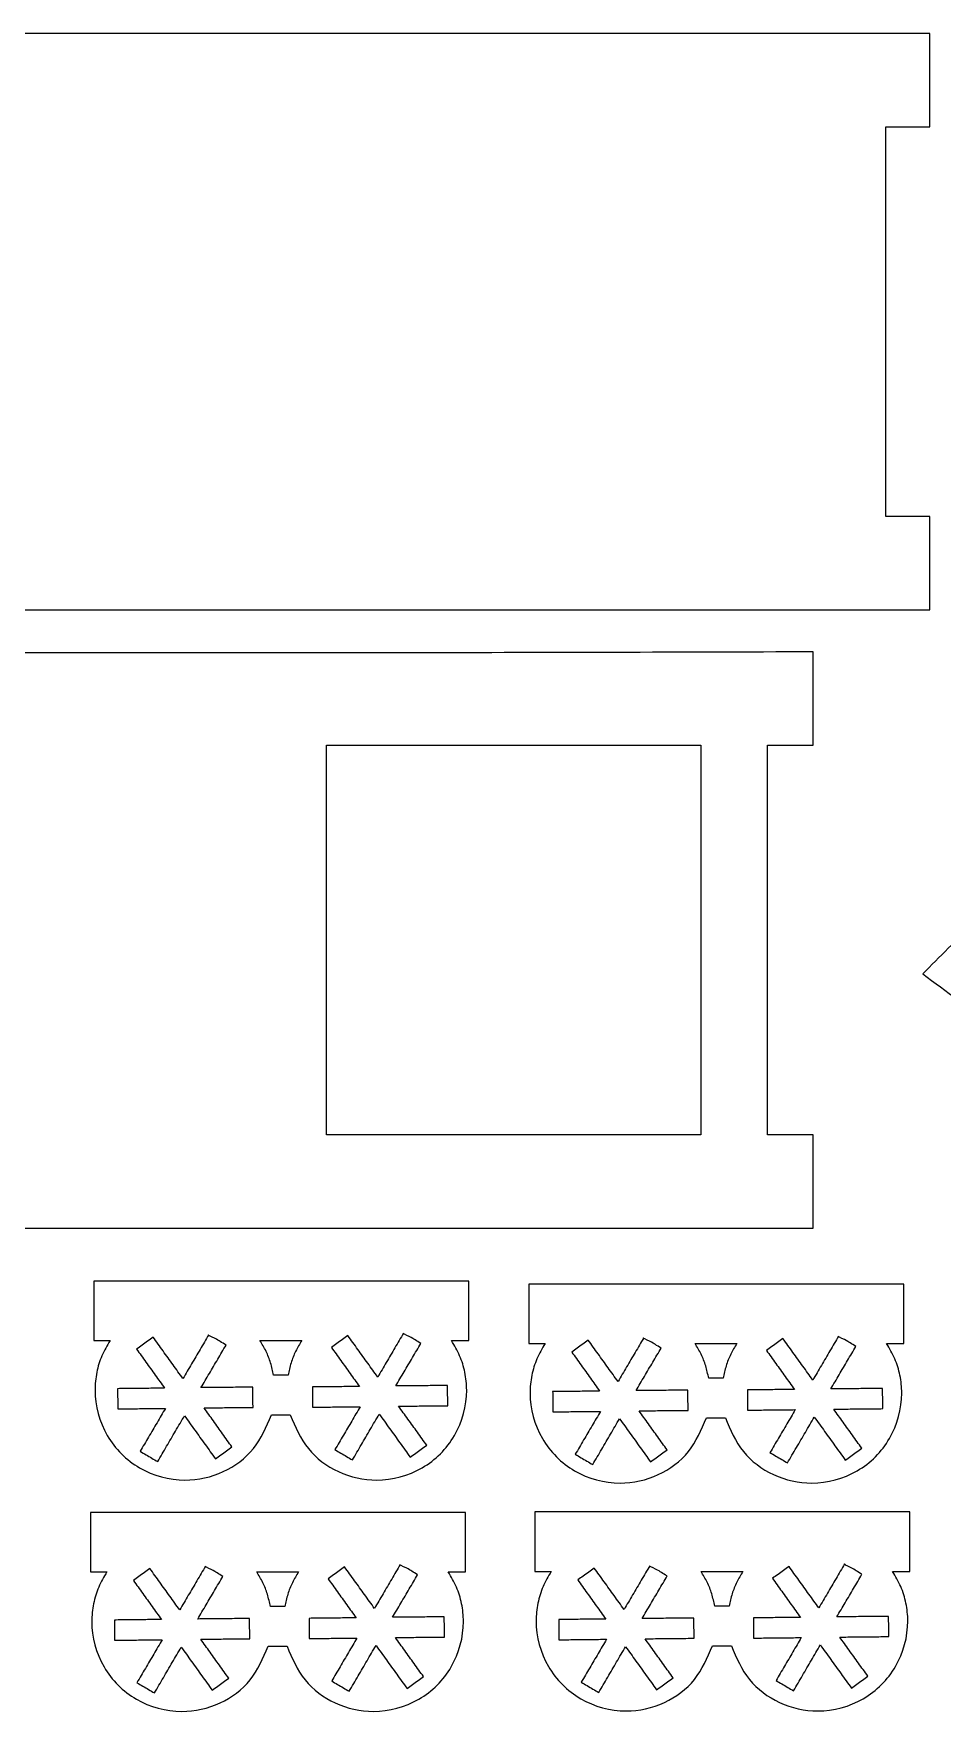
# Model space of a CAD drawing. Extents: x 10 to 438, y -2 to 248.
# Drawn here: x 144.6 to 279.5, y -0.8 to 248.3 of the extents above; entities that cross this region are included whole.
import ezdxf

# ---------------------------------------------------------------- set-up
doc = ezdxf.new("R2010")
doc.units = 0
doc.layers.add('Layer_1', color=7, linetype='CONTINUOUS')

msp = doc.modelspace()

# ---------------------------------------------------------------- linework, layer by layer
at = {"layer": 'Layer_1', "color": 7}
for p, q in [((188.078942, 142.629184), (188.078942, 142.629184)), ((153.563686, 63.07392), (153.563686, 63.07392)), ((218.120462, 62.633632), (218.120462, 62.633632)), ((170.613678, 55.09416), (170.613678, 55.09416)), ((199.513678, 55.34416), (199.513678, 55.34416)), ((264.070454, 54.903872), (264.070454, 54.903872)), ((178.213686, 54.22392), (178.213686, 54.22392)), ((235.170454, 54.653872), (235.170454, 54.653872)), ((242.770462, 53.783632), (242.770462, 53.783632)), ((153.083534, 28.728752), (153.083534, 28.728752)), ((219.01639, 28.797024), (219.01639, 28.797024)), ((170.133526, 20.748992), (170.133526, 20.748992)), ((199.033526, 20.998992), (199.033526, 20.998992)), ((236.066382, 20.817264), (236.066382, 20.817264)), ((243.66639, 19.947024), (243.66639, 19.947024)), ((264.966382, 21.067264), (264.966382, 21.067264)), ((177.733534, 19.878752), (177.733534, 19.878752))]:
    msp.add_line(p, q, dxfattribs=at)
for points, knots in [([(277.607774, 248.271288), (258.946003, 248.271286), (221.407998, 248.271282), (164.599664, 248.271282), (126.453102, 248.271286), (107.182774, 248.271288)], [0, 0, 0, 0, 55.985313, 112.614017, 170.425, 170.425, 170.425, 170.425]), ([(277.607774, 234.42128), (277.607774, 235.96017), (277.607774, 239.037949), (277.607774, 243.654619), (277.607774, 246.732398), (277.607774, 248.271288)], [0, 0, 0, 0, 4.61667, 9.233338, 13.850008, 13.850008, 13.850008, 13.850008]), ([(271.082774, 176.57128), (271.082774, 182.999058), (271.082774, 195.854613), (271.082774, 215.137947), (271.082774, 227.993502), (271.082774, 234.42128)], [0, 0, 0, 0, 19.283334, 38.566666, 57.85, 57.85, 57.85, 57.85]), ([(107.182774, 162.69628), (126.118886, 162.69628), (163.991108, 162.69628), (220.799441, 162.69628), (258.671663, 162.69628), (277.607774, 162.69628)], [0, 0, 0, 0, 56.808334, 113.616666, 170.425, 170.425, 170.425, 170.425]), ([(260.278942, 156.479192), (240.727301, 156.423997), (202.003201, 156.314679), (145.194638, 156.309546), (107.938066, 156.423755), (89.853942, 156.479192)], [0, 0, 0, 0, 58.655145, 116.172737, 170.425341, 170.425341, 170.425341, 170.425341]), ([(260.278942, 142.629184), (260.278942, 144.168074), (260.278942, 147.245853), (260.278942, 151.862523), (260.278942, 154.940302), (260.278942, 156.479192)], [0, 0, 0, 0, 4.61667, 9.233338, 13.850008, 13.850008, 13.850008, 13.850008]), ([(188.078942, 142.629184), (194.251164, 142.629184), (206.595609, 142.629184), (225.112276, 142.629184), (237.45672, 142.629184), (243.628942, 142.629184)], [0, 0, 0, 0, 18.516666, 37.033334, 55.55, 55.55, 55.55, 55.55]), ([(188.078942, 84.779184), (188.078942, 91.206962), (188.078942, 104.062517), (188.078942, 123.345851), (188.078942, 136.201406), (188.078942, 142.629184)], [0, 0, 0, 0, 19.283334, 38.566666, 57.85, 57.85, 57.85, 57.85]), ([(243.628942, 142.629184), (243.628942, 136.201406), (243.628942, 123.345851), (243.628942, 104.062517), (243.628942, 91.206962), (243.628942, 84.779184)], [0, 0, 0, 0, 19.283334, 38.566666, 57.85, 57.85, 57.85, 57.85]), ([(253.503942, 84.779184), (253.503942, 91.206962), (253.503942, 104.062517), (253.503942, 123.345851), (253.503942, 136.201406), (253.503942, 142.629184)], [0, 0, 0, 0, 19.283334, 38.566666, 57.85, 57.85, 57.85, 57.85]), ([(253.503942, 142.629184), (254.25672, 142.629184), (255.762276, 142.629184), (258.020609, 142.629184), (259.526164, 142.629184), (260.278942, 142.629184)], [0, 0, 0, 0, 2.258334, 4.516666, 6.775, 6.775, 6.775, 6.775]), ([(287.864134, 120.0578), (286.609206, 118.792622), (284.099349, 116.262265), (280.33456, 112.466735), (277.824703, 109.936378), (276.569774, 108.6712)], [0, 0, 0, 0, 5.345998, 10.691995, 16.037993, 16.037993, 16.037993, 16.037993]), ([(276.569774, 108.6712), (280.06352, 106.086339), (287.051012, 100.916617), (297.532249, 93.162031), (304.51974, 87.992309), (308.013486, 85.407448)], [0, 0, 0, 0, 13.038018, 26.076035, 39.114054, 39.114054, 39.114054, 39.114054]), ([(243.628942, 84.779184), (237.45672, 84.779184), (225.112276, 84.779184), (206.595609, 84.779184), (194.251164, 84.779184), (188.078942, 84.779184)], [0, 0, 0, 0, 18.516666, 37.033334, 55.55, 55.55, 55.55, 55.55]), ([(260.278942, 84.779184), (259.526164, 84.779184), (258.020609, 84.779184), (255.762276, 84.779184), (254.25672, 84.779184), (253.503942, 84.779184)], [0, 0, 0, 0, 2.258334, 4.516666, 6.775, 6.775, 6.775, 6.775]), ([(89.853942, 70.904184), (108.790054, 70.904184), (146.662276, 70.904184), (203.470609, 70.904184), (241.342831, 70.904184), (260.278942, 70.904184)], [0, 0, 0, 0, 56.808334, 113.616666, 170.425, 170.425, 170.425, 170.425]), ([(170.613678, 55.09416), (170.188678, 54.371938), (169.338678, 52.927494), (168.063679, 50.760826), (167.213678, 49.316382), (166.788678, 48.59416)], [0, 0, 0, 0, 2.513974, 5.02795, 7.541924, 7.541924, 7.541924, 7.541924]), ([(173.188638, 53.56916), (172.878734, 53.745122), (172.258926, 54.097045), (171.75749, 54.507622), (170.281114, 55.094162), (170.613652, 55.09416), (170.613665, 55.09416), (170.613674, 55.09416), (170.613678, 55.09416)], [0, 0, 0, 0, 0.997567, 1.995132, 2.992699, 2.992713, 2.992726, 2.992739, 2.992739, 2.992739, 2.992739]), ([(191.263678, 54.96916), (190.991457, 54.774715), (190.447013, 54.385825), (189.630344, 53.802495), (189.0859, 53.413605), (188.813678, 53.21916)], [0, 0, 0, 0, 1.003604, 2.007209, 3.010814, 3.010814, 3.010814, 3.010814]), ([(199.513678, 55.34416), (199.088678, 54.61916), (198.238678, 53.16916), (196.963678, 50.99416), (196.113678, 49.54416), (195.688678, 48.81916)], [0, 0, 0, 0, 2.52116, 5.042321, 7.563481, 7.563481, 7.563481, 7.563481]), ([(202.088638, 53.81916), (201.778734, 53.995122), (201.158926, 54.347045), (200.65749, 54.757622), (199.181114, 55.344162), (199.513652, 55.34416), (199.513665, 55.34416), (199.513674, 55.34416), (199.513678, 55.34416)], [0, 0, 0, 0, 0.997567, 1.995132, 2.992699, 2.992713, 2.992726, 2.992739, 2.992739, 2.992739, 2.992739]), ([(264.070454, 54.903872), (263.645454, 54.178872), (262.795454, 52.728872), (261.520454, 50.553872), (260.670454, 49.103872), (260.245454, 48.378872)], [0, 0, 0, 0, 2.52116, 5.042321, 7.563481, 7.563481, 7.563481, 7.563481]), ([(266.645414, 53.378872), (266.33551, 53.554834), (265.715702, 53.906757), (265.214266, 54.317334), (263.73789, 54.903874), (264.070428, 54.903872), (264.070441, 54.903872), (264.07045, 54.903872), (264.070454, 54.903872)], [0, 0, 0, 0, 0.997567, 1.995132, 2.992699, 2.992713, 2.992726, 2.992739, 2.992739, 2.992739, 2.992739]), ([(155.963686, 54.22392), (155.532787, 53.492188), (154.664481, 52.017675), (153.918009, 49.507548), (153.498097, 45.440914), (154.993963, 39.875589), (160.094118, 34.780355), (166.713725, 32.994641), (172.860958, 34.387811), (177.659915, 37.923758), (179.160562, 41.436161), (179.913686, 43.19892)], [0, 0, 0, 0, 2.540048, 5.118456, 7.778998, 14.759099, 21.532297, 28.512397, 34.33291, 39.955438, 45.620107, 45.620107, 45.620107, 45.620107]), ([(162.363678, 54.74416), (162.091456, 54.546938), (161.547012, 54.152494), (160.730345, 53.560826), (160.1859, 53.166382), (159.913678, 52.96916)], [0, 0, 0, 0, 1.00847, 2.016943, 3.025413, 3.025413, 3.025413, 3.025413]), ([(159.913678, 52.96916), (160.37479, 52.324715), (161.297012, 51.035827), (162.680345, 49.102493), (163.602567, 47.813605), (164.063678, 47.16916)], [0, 0, 0, 0, 2.377266, 4.754529, 7.131795, 7.131795, 7.131795, 7.131795]), ([(178.213686, 54.22392), (178.902575, 54.22392), (180.280353, 54.22392), (182.34702, 54.22392), (183.724798, 54.22392), (184.413686, 54.22392)], [0, 0, 0, 0, 2.066666, 4.133334, 6.2, 6.2, 6.2, 6.2]), ([(180.238686, 49.09892), (180.108617, 49.710924), (179.850596, 50.924973), (179.16411, 52.654508), (178.529493, 53.702437), (178.213686, 54.22392)], [0, 0, 0, 0, 1.874978, 3.719449, 5.546532, 5.546532, 5.546532, 5.546532]), ([(184.413686, 54.22392), (184.097923, 53.702449), (183.463342, 52.654465), (182.776942, 50.924916), (182.518804, 49.710872), (182.388686, 49.09892)], [0, 0, 0, 0, 1.826984, 3.671637, 5.546501, 5.546501, 5.546501, 5.546501]), ([(182.713686, 43.19892), (183.46681, 41.436161), (184.967453, 37.923758), (189.766434, 34.387811), (195.913567, 32.994644), (202.533621, 34.780343), (207.632078, 39.875636), (209.133131, 45.441002), (208.704344, 49.509342), (207.94278, 52.017234), (207.071181, 53.492086), (206.638686, 54.22392)], [0, 0, 0, 0, 5.66467, 11.287197, 17.10771, 24.087811, 30.861009, 37.841109, 40.502306, 43.084287, 45.627402, 45.627402, 45.627402, 45.627402]), ([(188.813678, 53.21916), (189.27479, 52.574715), (190.197012, 51.285827), (191.580345, 49.352493), (192.502567, 48.063605), (192.963678, 47.41916)], [0, 0, 0, 0, 2.377266, 4.754529, 7.131795, 7.131795, 7.131795, 7.131795]), ([(206.638686, 54.22392), (206.924798, 54.22392), (207.49702, 54.22392), (208.355353, 54.22392), (208.927575, 54.22392), (209.213686, 54.22392)], [0, 0, 0, 0, 0.858334, 1.716666, 2.575, 2.575, 2.575, 2.575]), ([(220.520462, 53.783632), (220.089563, 53.0519), (219.221257, 51.577387), (218.474785, 49.06726), (218.054873, 45.000626), (219.550739, 39.435301), (224.650894, 34.340067), (231.270501, 32.554353), (237.417734, 33.947523), (242.216691, 37.48347), (243.717338, 40.995873), (244.470462, 42.758632)], [0, 0, 0, 0, 2.540048, 5.118456, 7.778998, 14.759099, 21.532297, 28.512397, 34.33291, 39.955438, 45.620107, 45.620107, 45.620107, 45.620107]), ([(226.920454, 54.303872), (226.648232, 54.10665), (226.103788, 53.712206), (225.287121, 53.120538), (224.742676, 52.726094), (224.470454, 52.528872)], [0, 0, 0, 0, 1.00847, 2.016943, 3.025413, 3.025413, 3.025413, 3.025413]), ([(224.470454, 52.528872), (224.931566, 51.884427), (225.853788, 50.595539), (227.237121, 48.662205), (228.159343, 47.373317), (228.620454, 46.728872)], [0, 0, 0, 0, 2.377266, 4.754529, 7.131795, 7.131795, 7.131795, 7.131795]), ([(235.170454, 54.653872), (234.745454, 53.93165), (233.895454, 52.487206), (232.620455, 50.320538), (231.770454, 48.876094), (231.345454, 48.153872)], [0, 0, 0, 0, 2.513974, 5.02795, 7.541924, 7.541924, 7.541924, 7.541924]), ([(237.745414, 53.128872), (237.43551, 53.304834), (236.815702, 53.656757), (236.314266, 54.067334), (234.83789, 54.653874), (235.170428, 54.653872), (235.170441, 54.653872), (235.17045, 54.653872), (235.170454, 54.653872)], [0, 0, 0, 0, 0.997567, 1.995132, 2.992699, 2.992713, 2.992726, 2.992739, 2.992739, 2.992739, 2.992739]), ([(242.770462, 53.783632), (243.459351, 53.783632), (244.837129, 53.783632), (246.903796, 53.783632), (248.281574, 53.783632), (248.970462, 53.783632)], [0, 0, 0, 0, 2.066666, 4.133334, 6.2, 6.2, 6.2, 6.2]), ([(244.795462, 48.658632), (244.665393, 49.270636), (244.407372, 50.484685), (243.720886, 52.21422), (243.086269, 53.262149), (242.770462, 53.783632)], [0, 0, 0, 0, 1.874978, 3.719449, 5.546532, 5.546532, 5.546532, 5.546532]), ([(248.970462, 53.783632), (248.654699, 53.262161), (248.020118, 52.214177), (247.333718, 50.484628), (247.07558, 49.270584), (246.945462, 48.658632)], [0, 0, 0, 0, 1.826984, 3.671637, 5.546501, 5.546501, 5.546501, 5.546501]), ([(247.270462, 42.758632), (248.023586, 40.995873), (249.524229, 37.48347), (254.32321, 33.947523), (260.470343, 32.554356), (267.090397, 34.340055), (272.188854, 39.435348), (273.689907, 45.000714), (273.26112, 49.069054), (272.499556, 51.576946), (271.627957, 53.051798), (271.195462, 53.783632)], [0, 0, 0, 0, 5.66467, 11.287197, 17.10771, 24.087811, 30.861009, 37.841109, 40.502306, 43.084287, 45.627402, 45.627402, 45.627402, 45.627402]), ([(255.820454, 54.528872), (255.548233, 54.334427), (255.003789, 53.945537), (254.18712, 53.362207), (253.642676, 52.973317), (253.370454, 52.778872)], [0, 0, 0, 0, 1.003604, 2.007209, 3.010814, 3.010814, 3.010814, 3.010814]), ([(253.370454, 52.778872), (253.831566, 52.134427), (254.753788, 50.845539), (256.137121, 48.912205), (257.059343, 47.623317), (257.520454, 46.978872)], [0, 0, 0, 0, 2.377266, 4.754529, 7.131795, 7.131795, 7.131795, 7.131795]), ([(271.195462, 53.783632), (271.481574, 53.783632), (272.053796, 53.783632), (272.912129, 53.783632), (273.484351, 53.783632), (273.770462, 53.783632)], [0, 0, 0, 0, 0.858334, 1.716666, 2.575, 2.575, 2.575, 2.575]), ([(182.388686, 49.09892), (182.149798, 49.09892), (181.67202, 49.09892), (180.955353, 49.09892), (180.477575, 49.09892), (180.238686, 49.09892)], [0, 0, 0, 0, 0.716666, 1.433334, 2.15, 2.15, 2.15, 2.15]), ([(192.963678, 47.41916), (192.188678, 47.410835), (190.638678, 47.394185), (188.313679, 47.369175), (186.763678, 47.352525), (185.988678, 47.3442)], [0, 0, 0, 0, 2.325134, 4.650269, 6.975403, 6.975403, 6.975403, 6.975403]), ([(185.988678, 47.3442), (185.991452, 47.010867), (185.996998, 46.3442), (186.005318, 45.3442), (186.010865, 44.677533), (186.013638, 44.3442)], [0, 0, 0, 0, 1.000035, 2.000069, 3.000104, 3.000104, 3.000104, 3.000104]), ([(206.038638, 47.56912), (205.18586, 47.560795), (203.480305, 47.544145), (200.921972, 47.519135), (199.216416, 47.502485), (198.363638, 47.49416)], [0, 0, 0, 0, 2.558456, 5.11691, 7.675366, 7.675366, 7.675366, 7.675366]), ([(246.945462, 48.658632), (246.706574, 48.658632), (246.228796, 48.658632), (245.512129, 48.658632), (245.034351, 48.658632), (244.795462, 48.658632)], [0, 0, 0, 0, 0.716666, 1.433334, 2.15, 2.15, 2.15, 2.15]), ([(164.063678, 47.16916), (163.288678, 47.160835), (161.738678, 47.144185), (159.413679, 47.119175), (157.863678, 47.102525), (157.088678, 47.0942)], [0, 0, 0, 0, 2.325134, 4.650269, 6.975403, 6.975403, 6.975403, 6.975403]), ([(157.088678, 47.0942), (157.091452, 46.760867), (157.096998, 46.0942), (157.105318, 45.0942), (157.110865, 44.427533), (157.113638, 44.0942)], [0, 0, 0, 0, 1.000035, 2.000069, 3.000104, 3.000104, 3.000104, 3.000104]), ([(177.138638, 47.31912), (176.28586, 47.310795), (174.580305, 47.294145), (172.021972, 47.269135), (170.316416, 47.252485), (169.463638, 47.24416)], [0, 0, 0, 0, 2.558456, 5.11691, 7.675366, 7.675366, 7.675366, 7.675366]), ([(228.620454, 46.728872), (227.845454, 46.720547), (226.295454, 46.703897), (223.970455, 46.678887), (222.420454, 46.662237), (221.645454, 46.653912)], [0, 0, 0, 0, 2.325134, 4.650269, 6.975403, 6.975403, 6.975403, 6.975403]), ([(221.645454, 46.653912), (221.648228, 46.320579), (221.653774, 45.653912), (221.662094, 44.653912), (221.667641, 43.987245), (221.670414, 43.653912)], [0, 0, 0, 0, 1.000035, 2.000069, 3.000104, 3.000104, 3.000104, 3.000104]), ([(241.695414, 46.878832), (240.842636, 46.870507), (239.137081, 46.853857), (236.578748, 46.828847), (234.873192, 46.812197), (234.020414, 46.803872)], [0, 0, 0, 0, 2.558456, 5.11691, 7.675366, 7.675366, 7.675366, 7.675366]), ([(257.520454, 46.978872), (256.745454, 46.970547), (255.195454, 46.953897), (252.870455, 46.928887), (251.320454, 46.912237), (250.545454, 46.903912)], [0, 0, 0, 0, 2.325134, 4.650269, 6.975403, 6.975403, 6.975403, 6.975403]), ([(250.545454, 46.903912), (250.548228, 46.570579), (250.553774, 45.903912), (250.562094, 44.903912), (250.567641, 44.237245), (250.570414, 43.903912)], [0, 0, 0, 0, 1.000035, 2.000069, 3.000104, 3.000104, 3.000104, 3.000104]), ([(270.595414, 47.128832), (269.742636, 47.120507), (268.037081, 47.103857), (265.478748, 47.078847), (263.773192, 47.062197), (262.920414, 47.053872)], [0, 0, 0, 0, 2.558456, 5.11691, 7.675366, 7.675366, 7.675366, 7.675366]), ([(157.113638, 44.0942), (157.89975, 44.102525), (159.471972, 44.119175), (161.830305, 44.144185), (163.402527, 44.160835), (164.188638, 44.16916)], [0, 0, 0, 0, 2.358466, 4.716931, 7.075397, 7.075397, 7.075397, 7.075397]), ([(164.188638, 44.16916), (163.771972, 43.460827), (162.938638, 42.04416), (161.688638, 39.91916), (160.855305, 38.502493), (160.438638, 37.79416)], [0, 0, 0, 0, 2.465385, 4.930771, 7.396156, 7.396156, 7.396156, 7.396156]), ([(163.038638, 36.26916), (163.480305, 37.024715), (164.363639, 38.535826), (165.688638, 40.802494), (166.571972, 42.313605), (167.013638, 43.06916)], [0, 0, 0, 0, 2.625529, 5.251059, 7.876587, 7.876587, 7.876587, 7.876587]), ([(167.013638, 43.06916), (167.52475, 42.358049), (168.546972, 40.935827), (170.080305, 38.802493), (171.102527, 37.380271), (171.613638, 36.66916)], [0, 0, 0, 0, 2.627209, 5.254415, 7.881624, 7.881624, 7.881624, 7.881624]), ([(169.913638, 44.24416), (170.721972, 44.252485), (172.338639, 44.269135), (174.763638, 44.294145), (176.380305, 44.310795), (177.188638, 44.31912)], [0, 0, 0, 0, 2.425129, 4.850258, 7.275386, 7.275386, 7.275386, 7.275386]), ([(174.063638, 38.44416), (173.602527, 39.088605), (172.680305, 40.377493), (171.296972, 42.310827), (170.37475, 43.599715), (169.913638, 44.24416)], [0, 0, 0, 0, 2.377266, 4.754529, 7.131795, 7.131795, 7.131795, 7.131795]), ([(179.913686, 43.19892), (180.224798, 43.19892), (180.84702, 43.19892), (181.780353, 43.19892), (182.402575, 43.19892), (182.713686, 43.19892)], [0, 0, 0, 0, 0.933334, 1.866666, 2.8, 2.8, 2.8, 2.8]), ([(186.013638, 44.3442), (186.79975, 44.352525), (188.371972, 44.369175), (190.730305, 44.394185), (192.302527, 44.410835), (193.088638, 44.41916)], [0, 0, 0, 0, 2.358466, 4.716931, 7.075397, 7.075397, 7.075397, 7.075397]), ([(193.088638, 44.41916), (192.671972, 43.710827), (191.838638, 42.29416), (190.588638, 40.16916), (189.755305, 38.752493), (189.338638, 38.04416)], [0, 0, 0, 0, 2.465385, 4.930771, 7.396156, 7.396156, 7.396156, 7.396156]), ([(191.938638, 36.51916), (192.380305, 37.274715), (193.263639, 38.785826), (194.588638, 41.052494), (195.471972, 42.563605), (195.913638, 43.31916)], [0, 0, 0, 0, 2.625529, 5.251059, 7.876587, 7.876587, 7.876587, 7.876587]), ([(195.913638, 43.31916), (196.42475, 42.608049), (197.446972, 41.185827), (198.980305, 39.052493), (200.002527, 37.630271), (200.513638, 36.91916)], [0, 0, 0, 0, 2.627209, 5.254415, 7.881624, 7.881624, 7.881624, 7.881624]), ([(198.788638, 44.49416), (199.59975, 44.502485), (201.221972, 44.519135), (203.655305, 44.544145), (205.277527, 44.560795), (206.088638, 44.56912)], [0, 0, 0, 0, 2.433462, 4.866923, 7.300385, 7.300385, 7.300385, 7.300385]), ([(202.963638, 38.69416), (202.49975, 39.338605), (201.571973, 40.627494), (200.180304, 42.560826), (199.252527, 43.849715), (198.788638, 44.49416)], [0, 0, 0, 0, 2.382124, 4.764248, 7.146371, 7.146371, 7.146371, 7.146371]), ([(221.670414, 43.653912), (222.456526, 43.662237), (224.028748, 43.678887), (226.387081, 43.703897), (227.959303, 43.720547), (228.745414, 43.728872)], [0, 0, 0, 0, 2.358466, 4.716931, 7.075397, 7.075397, 7.075397, 7.075397]), ([(228.745414, 43.728872), (228.328748, 43.020539), (227.495414, 41.603872), (226.245414, 39.478872), (225.412081, 38.062205), (224.995414, 37.353872)], [0, 0, 0, 0, 2.465385, 4.930771, 7.396156, 7.396156, 7.396156, 7.396156]), ([(227.595414, 35.828872), (228.037081, 36.584427), (228.920415, 38.095538), (230.245414, 40.362206), (231.128748, 41.873317), (231.570414, 42.628872)], [0, 0, 0, 0, 2.625529, 5.251059, 7.876587, 7.876587, 7.876587, 7.876587]), ([(231.570414, 42.628872), (232.081526, 41.917761), (233.103748, 40.495539), (234.637081, 38.362205), (235.659303, 36.939983), (236.170414, 36.228872)], [0, 0, 0, 0, 2.627209, 5.254415, 7.881624, 7.881624, 7.881624, 7.881624]), ([(234.470414, 43.803872), (235.278748, 43.812197), (236.895415, 43.828847), (239.320414, 43.853857), (240.937081, 43.870507), (241.745414, 43.878832)], [0, 0, 0, 0, 2.425129, 4.850258, 7.275386, 7.275386, 7.275386, 7.275386]), ([(238.620414, 38.003872), (238.159303, 38.648317), (237.237081, 39.937205), (235.853748, 41.870539), (234.931526, 43.159427), (234.470414, 43.803872)], [0, 0, 0, 0, 2.377266, 4.754529, 7.131795, 7.131795, 7.131795, 7.131795]), ([(244.470462, 42.758632), (244.781574, 42.758632), (245.403796, 42.758632), (246.337129, 42.758632), (246.959351, 42.758632), (247.270462, 42.758632)], [0, 0, 0, 0, 0.933334, 1.866666, 2.8, 2.8, 2.8, 2.8]), ([(250.570414, 43.903912), (251.356526, 43.912237), (252.928748, 43.928887), (255.287081, 43.953897), (256.859303, 43.970547), (257.645414, 43.978872)], [0, 0, 0, 0, 2.358466, 4.716931, 7.075397, 7.075397, 7.075397, 7.075397]), ([(257.645414, 43.978872), (257.228748, 43.270539), (256.395414, 41.853872), (255.145414, 39.728872), (254.312081, 38.312205), (253.895414, 37.603872)], [0, 0, 0, 0, 2.465385, 4.930771, 7.396156, 7.396156, 7.396156, 7.396156]), ([(256.495414, 36.078872), (256.937081, 36.834427), (257.820415, 38.345538), (259.145414, 40.612206), (260.028748, 42.123317), (260.470414, 42.878872)], [0, 0, 0, 0, 2.625529, 5.251059, 7.876587, 7.876587, 7.876587, 7.876587]), ([(260.470414, 42.878872), (260.981526, 42.167761), (262.003748, 40.745539), (263.537081, 38.612205), (264.559303, 37.189983), (265.070414, 36.478872)], [0, 0, 0, 0, 2.627209, 5.254415, 7.881624, 7.881624, 7.881624, 7.881624]), ([(263.345414, 44.053872), (264.156526, 44.062197), (265.778748, 44.078847), (268.212081, 44.103857), (269.834303, 44.120507), (270.645414, 44.128832)], [0, 0, 0, 0, 2.433462, 4.866923, 7.300385, 7.300385, 7.300385, 7.300385]), ([(267.520414, 38.253872), (267.056526, 38.898317), (266.128749, 40.187206), (264.73708, 42.120538), (263.809303, 43.409427), (263.345414, 44.053872)], [0, 0, 0, 0, 2.382124, 4.764248, 7.146371, 7.146371, 7.146371, 7.146371]), ([(160.438638, 37.79416), (160.727527, 37.624715), (161.305304, 37.285825), (162.171973, 36.777495), (162.74975, 36.438605), (163.038638, 36.26916)], [0, 0, 0, 0, 1.004745, 2.009492, 3.014237, 3.014237, 3.014237, 3.014237]), ([(171.613638, 36.66916), (171.88586, 36.866382), (172.430305, 37.260826), (173.246972, 37.852494), (173.791416, 38.246938), (174.063638, 38.44416)], [0, 0, 0, 0, 1.00847, 2.016943, 3.025413, 3.025413, 3.025413, 3.025413]), ([(189.338638, 38.04416), (189.627527, 37.874715), (190.205304, 37.535825), (191.071973, 37.027495), (191.64975, 36.688605), (191.938638, 36.51916)], [0, 0, 0, 0, 1.004745, 2.009492, 3.014237, 3.014237, 3.014237, 3.014237]), ([(200.513638, 36.91916), (200.78586, 37.116382), (201.330305, 37.510826), (202.146972, 38.102494), (202.691416, 38.496938), (202.963638, 38.69416)], [0, 0, 0, 0, 1.00847, 2.016943, 3.025413, 3.025413, 3.025413, 3.025413]), ([(236.170414, 36.228872), (236.442636, 36.426094), (236.987081, 36.820538), (237.803748, 37.412206), (238.348192, 37.80665), (238.620414, 38.003872)], [0, 0, 0, 0, 1.00847, 2.016943, 3.025413, 3.025413, 3.025413, 3.025413]), ([(253.895414, 37.603872), (254.184303, 37.434427), (254.76208, 37.095537), (255.628749, 36.587207), (256.206526, 36.248317), (256.495414, 36.078872)], [0, 0, 0, 0, 1.004745, 2.009492, 3.014237, 3.014237, 3.014237, 3.014237]), ([(265.070414, 36.478872), (265.342636, 36.676094), (265.887081, 37.070538), (266.703748, 37.662206), (267.248192, 38.05665), (267.520414, 38.253872)], [0, 0, 0, 0, 1.00847, 2.016943, 3.025413, 3.025413, 3.025413, 3.025413]), ([(224.995414, 37.353872), (225.284303, 37.184427), (225.86208, 36.845537), (226.728749, 36.337207), (227.306526, 35.998317), (227.595414, 35.828872)], [0, 0, 0, 0, 1.004745, 2.009492, 3.014237, 3.014237, 3.014237, 3.014237]), ([(161.883526, 20.398992), (161.611304, 20.20177), (161.06686, 19.807326), (160.250193, 19.215658), (159.705748, 18.821214), (159.433526, 18.623992)], [0, 0, 0, 0, 1.00847, 2.016943, 3.025413, 3.025413, 3.025413, 3.025413]), ([(170.133526, 20.748992), (169.708526, 20.02677), (168.858526, 18.582326), (167.583527, 16.415658), (166.733526, 14.971214), (166.308526, 14.248992)], [0, 0, 0, 0, 2.513974, 5.02795, 7.541924, 7.541924, 7.541924, 7.541924]), ([(172.708486, 19.223992), (172.398582, 19.399954), (171.778774, 19.751877), (171.277338, 20.162454), (169.800962, 20.748994), (170.1335, 20.748992), (170.133513, 20.748992), (170.133522, 20.748992), (170.133526, 20.748992)], [0, 0, 0, 0, 0.997567, 1.995132, 2.992699, 2.992713, 2.992726, 2.992739, 2.992739, 2.992739, 2.992739]), ([(190.783526, 20.623992), (190.511305, 20.429547), (189.966861, 20.040657), (189.150192, 19.457327), (188.605748, 19.068437), (188.333526, 18.873992)], [0, 0, 0, 0, 1.003604, 2.007209, 3.010814, 3.010814, 3.010814, 3.010814]), ([(199.033526, 20.998992), (198.608526, 20.273992), (197.758526, 18.823992), (196.483526, 16.648992), (195.633526, 15.198992), (195.208526, 14.473992)], [0, 0, 0, 0, 2.52116, 5.042321, 7.563481, 7.563481, 7.563481, 7.563481]), ([(201.608486, 19.473992), (201.298582, 19.649954), (200.678774, 20.001877), (200.177338, 20.412454), (198.700962, 20.998994), (199.0335, 20.998992), (199.033513, 20.998992), (199.033522, 20.998992), (199.033526, 20.998992)], [0, 0, 0, 0, 0.997567, 1.995132, 2.992699, 2.992713, 2.992726, 2.992739, 2.992739, 2.992739, 2.992739]), ([(221.41639, 19.947024), (220.985491, 19.215292), (220.117185, 17.740779), (219.370713, 15.230652), (218.950801, 11.164018), (220.446667, 5.598693), (225.546822, 0.503459), (232.166429, -1.282255), (238.313662, 0.110915), (243.112619, 3.646862), (244.613266, 7.159265), (245.36639, 8.922024)], [0, 0, 0, 0, 2.540048, 5.118456, 7.778998, 14.759099, 21.532297, 28.512397, 34.33291, 39.955438, 45.620107, 45.620107, 45.620107, 45.620107]), ([(227.816382, 20.467264), (227.54416, 20.270042), (226.999716, 19.875598), (226.183049, 19.28393), (225.638604, 18.889486), (225.366382, 18.692264)], [0, 0, 0, 0, 1.00847, 2.016943, 3.025413, 3.025413, 3.025413, 3.025413]), ([(236.066382, 20.817264), (235.641382, 20.095042), (234.791382, 18.650598), (233.516383, 16.48393), (232.666382, 15.039486), (232.241382, 14.317264)], [0, 0, 0, 0, 2.513974, 5.02795, 7.541924, 7.541924, 7.541924, 7.541924]), ([(238.641342, 19.292264), (238.331438, 19.468226), (237.71163, 19.820149), (237.210194, 20.230726), (235.733818, 20.817266), (236.066356, 20.817264), (236.066369, 20.817264), (236.066378, 20.817264), (236.066382, 20.817264)], [0, 0, 0, 0, 0.997567, 1.995132, 2.992699, 2.992713, 2.992726, 2.992739, 2.992739, 2.992739, 2.992739]), ([(243.66639, 19.947024), (244.355279, 19.947024), (245.733057, 19.947024), (247.799724, 19.947024), (249.177502, 19.947024), (249.86639, 19.947024)], [0, 0, 0, 0, 2.066666, 4.133334, 6.2, 6.2, 6.2, 6.2]), ([(245.69139, 14.822024), (245.561321, 15.434028), (245.3033, 16.648077), (244.616814, 18.377612), (243.982197, 19.425541), (243.66639, 19.947024)], [0, 0, 0, 0, 1.874978, 3.719449, 5.546532, 5.546532, 5.546532, 5.546532]), ([(249.86639, 19.947024), (249.550627, 19.425553), (248.916046, 18.377569), (248.229646, 16.64802), (247.971508, 15.433976), (247.84139, 14.822024)], [0, 0, 0, 0, 1.826984, 3.671637, 5.546501, 5.546501, 5.546501, 5.546501]), ([(248.16639, 8.922024), (248.919514, 7.159265), (250.420157, 3.646862), (255.219138, 0.110915), (261.366271, -1.282252), (267.986325, 0.503447), (273.084782, 5.59874), (274.585835, 11.164106), (274.157048, 15.232446), (273.395484, 17.740338), (272.523885, 19.21519), (272.09139, 19.947024)], [0, 0, 0, 0, 5.66467, 11.287197, 17.10771, 24.087811, 30.861009, 37.841109, 40.502306, 43.084287, 45.627402, 45.627402, 45.627402, 45.627402]), ([(256.716382, 20.692264), (256.444161, 20.497819), (255.899717, 20.108929), (255.083048, 19.525599), (254.538604, 19.136709), (254.266382, 18.942264)], [0, 0, 0, 0, 1.003604, 2.007209, 3.010814, 3.010814, 3.010814, 3.010814]), ([(264.966382, 21.067264), (264.541382, 20.342264), (263.691382, 18.892264), (262.416382, 16.717264), (261.566382, 15.267264), (261.141382, 14.542264)], [0, 0, 0, 0, 2.52116, 5.042321, 7.563481, 7.563481, 7.563481, 7.563481]), ([(267.541342, 19.542264), (267.231438, 19.718226), (266.61163, 20.070149), (266.110194, 20.480726), (264.633818, 21.067266), (264.966356, 21.067264), (264.966369, 21.067264), (264.966378, 21.067264), (264.966382, 21.067264)], [0, 0, 0, 0, 0.997567, 1.995132, 2.992699, 2.992713, 2.992726, 2.992739, 2.992739, 2.992739, 2.992739]), ([(272.09139, 19.947024), (272.377502, 19.947024), (272.949724, 19.947024), (273.808057, 19.947024), (274.380279, 19.947024), (274.66639, 19.947024)], [0, 0, 0, 0, 0.858334, 1.716666, 2.575, 2.575, 2.575, 2.575]), ([(155.483534, 19.878752), (155.052635, 19.14702), (154.184329, 17.672507), (153.437857, 15.16238), (153.017945, 11.095746), (154.513811, 5.530421), (159.613966, 0.435187), (166.233573, -1.350527), (172.380806, 0.042643), (177.179763, 3.57859), (178.68041, 7.090993), (179.433534, 8.853752)], [0, 0, 0, 0, 2.540048, 5.118456, 7.778998, 14.759099, 21.532297, 28.512397, 34.33291, 39.955438, 45.620107, 45.620107, 45.620107, 45.620107]), ([(159.433526, 18.623992), (159.894638, 17.979547), (160.81686, 16.690659), (162.200193, 14.757325), (163.122415, 13.468437), (163.583526, 12.823992)], [0, 0, 0, 0, 2.377266, 4.754529, 7.131795, 7.131795, 7.131795, 7.131795]), ([(177.733534, 19.878752), (178.422423, 19.878752), (179.800201, 19.878752), (181.866868, 19.878752), (183.244646, 19.878752), (183.933534, 19.878752)], [0, 0, 0, 0, 2.066666, 4.133334, 6.2, 6.2, 6.2, 6.2]), ([(179.758534, 14.753752), (179.628465, 15.365756), (179.370444, 16.579805), (178.683958, 18.30934), (178.049341, 19.357269), (177.733534, 19.878752)], [0, 0, 0, 0, 1.874978, 3.719449, 5.546532, 5.546532, 5.546532, 5.546532]), ([(183.933534, 19.878752), (183.617771, 19.357281), (182.98319, 18.309297), (182.29679, 16.579748), (182.038652, 15.365704), (181.908534, 14.753752)], [0, 0, 0, 0, 1.826984, 3.671637, 5.546501, 5.546501, 5.546501, 5.546501]), ([(182.233534, 8.853752), (182.986658, 7.090993), (184.487301, 3.57859), (189.286282, 0.042643), (195.433415, -1.350524), (202.053469, 0.435175), (207.151926, 5.530468), (208.652979, 11.095834), (208.224192, 15.164174), (207.462628, 17.672066), (206.591029, 19.146918), (206.158534, 19.878752)], [0, 0, 0, 0, 5.66467, 11.287197, 17.10771, 24.087811, 30.861009, 37.841109, 40.502306, 43.084287, 45.627402, 45.627402, 45.627402, 45.627402]), ([(188.333526, 18.873992), (188.794638, 18.229547), (189.71686, 16.940659), (191.100193, 15.007325), (192.022415, 13.718437), (192.483526, 13.073992)], [0, 0, 0, 0, 2.377266, 4.754529, 7.131795, 7.131795, 7.131795, 7.131795]), ([(206.158534, 19.878752), (206.444646, 19.878752), (207.016868, 19.878752), (207.875201, 19.878752), (208.447423, 19.878752), (208.733534, 19.878752)], [0, 0, 0, 0, 0.858334, 1.716666, 2.575, 2.575, 2.575, 2.575]), ([(225.366382, 18.692264), (225.827494, 18.047819), (226.749716, 16.758931), (228.133049, 14.825597), (229.055271, 13.536709), (229.516382, 12.892264)], [0, 0, 0, 0, 2.377266, 4.754529, 7.131795, 7.131795, 7.131795, 7.131795]), ([(254.266382, 18.942264), (254.727494, 18.297819), (255.649716, 17.008931), (257.033049, 15.075597), (257.955271, 13.786709), (258.416382, 13.142264)], [0, 0, 0, 0, 2.377266, 4.754529, 7.131795, 7.131795, 7.131795, 7.131795]), ([(163.583526, 12.823992), (162.808526, 12.815667), (161.258526, 12.799017), (158.933527, 12.774007), (157.383526, 12.757357), (156.608526, 12.749032)], [0, 0, 0, 0, 2.325134, 4.650269, 6.975403, 6.975403, 6.975403, 6.975403]), ([(156.608526, 12.749032), (156.6113, 12.415699), (156.616846, 11.749032), (156.625166, 10.749032), (156.630713, 10.082365), (156.633486, 9.749032)], [0, 0, 0, 0, 1.000035, 2.000069, 3.000104, 3.000104, 3.000104, 3.000104]), ([(176.658486, 12.973952), (175.805708, 12.965627), (174.100153, 12.948977), (171.54182, 12.923967), (169.836264, 12.907317), (168.983486, 12.898992)], [0, 0, 0, 0, 2.558456, 5.11691, 7.675366, 7.675366, 7.675366, 7.675366]), ([(181.908534, 14.753752), (181.669646, 14.753752), (181.191868, 14.753752), (180.475201, 14.753752), (179.997423, 14.753752), (179.758534, 14.753752)], [0, 0, 0, 0, 0.716666, 1.433334, 2.15, 2.15, 2.15, 2.15]), ([(192.483526, 13.073992), (191.708526, 13.065667), (190.158526, 13.049017), (187.833527, 13.024007), (186.283526, 13.007357), (185.508526, 12.999032)], [0, 0, 0, 0, 2.325134, 4.650269, 6.975403, 6.975403, 6.975403, 6.975403]), ([(185.508526, 12.999032), (185.5113, 12.665699), (185.516846, 11.999032), (185.525166, 10.999032), (185.530713, 10.332365), (185.533486, 9.999032)], [0, 0, 0, 0, 1.000035, 2.000069, 3.000104, 3.000104, 3.000104, 3.000104]), ([(205.558486, 13.223952), (204.705708, 13.215627), (203.000153, 13.198977), (200.44182, 13.173967), (198.736264, 13.157317), (197.883486, 13.148992)], [0, 0, 0, 0, 2.558456, 5.11691, 7.675366, 7.675366, 7.675366, 7.675366]), ([(229.516382, 12.892264), (228.741382, 12.883939), (227.191382, 12.867289), (224.866383, 12.842279), (223.316382, 12.825629), (222.541382, 12.817304)], [0, 0, 0, 0, 2.325134, 4.650269, 6.975403, 6.975403, 6.975403, 6.975403]), ([(222.541382, 12.817304), (222.544156, 12.483971), (222.549702, 11.817304), (222.558022, 10.817304), (222.563569, 10.150637), (222.566342, 9.817304)], [0, 0, 0, 0, 1.000035, 2.000069, 3.000104, 3.000104, 3.000104, 3.000104]), ([(242.591342, 13.042224), (241.738564, 13.033899), (240.033009, 13.017249), (237.474676, 12.992239), (235.76912, 12.975589), (234.916342, 12.967264)], [0, 0, 0, 0, 2.558456, 5.11691, 7.675366, 7.675366, 7.675366, 7.675366]), ([(247.84139, 14.822024), (247.602502, 14.822024), (247.124724, 14.822024), (246.408057, 14.822024), (245.930279, 14.822024), (245.69139, 14.822024)], [0, 0, 0, 0, 0.716666, 1.433334, 2.15, 2.15, 2.15, 2.15]), ([(258.416382, 13.142264), (257.641382, 13.133939), (256.091382, 13.117289), (253.766383, 13.092279), (252.216382, 13.075629), (251.441382, 13.067304)], [0, 0, 0, 0, 2.325134, 4.650269, 6.975403, 6.975403, 6.975403, 6.975403]), ([(251.441382, 13.067304), (251.444156, 12.733971), (251.449702, 12.067304), (251.458022, 11.067304), (251.463569, 10.400637), (251.466342, 10.067304)], [0, 0, 0, 0, 1.000035, 2.000069, 3.000104, 3.000104, 3.000104, 3.000104]), ([(271.491342, 13.292224), (270.638564, 13.283899), (268.933009, 13.267249), (266.374676, 13.242239), (264.66912, 13.225589), (263.816342, 13.217264)], [0, 0, 0, 0, 2.558456, 5.11691, 7.675366, 7.675366, 7.675366, 7.675366]), ([(169.433486, 9.898992), (170.24182, 9.907317), (171.858487, 9.923967), (174.283486, 9.948977), (175.900153, 9.965627), (176.708486, 9.973952)], [0, 0, 0, 0, 2.425129, 4.850258, 7.275386, 7.275386, 7.275386, 7.275386]), ([(185.533486, 9.999032), (186.319598, 10.007357), (187.89182, 10.024007), (190.250153, 10.049017), (191.822375, 10.065667), (192.608486, 10.073992)], [0, 0, 0, 0, 2.358466, 4.716931, 7.075397, 7.075397, 7.075397, 7.075397]), ([(192.608486, 10.073992), (192.19182, 9.365659), (191.358486, 7.948992), (190.108486, 5.823992), (189.275153, 4.407325), (188.858486, 3.698992)], [0, 0, 0, 0, 2.465385, 4.930771, 7.396156, 7.396156, 7.396156, 7.396156]), ([(198.308486, 10.148992), (199.119598, 10.157317), (200.74182, 10.173967), (203.175153, 10.198977), (204.797375, 10.215627), (205.608486, 10.223952)], [0, 0, 0, 0, 2.433462, 4.866923, 7.300385, 7.300385, 7.300385, 7.300385]), ([(202.483486, 4.348992), (202.019598, 4.993437), (201.091821, 6.282326), (199.700152, 8.215658), (198.772375, 9.504547), (198.308486, 10.148992)], [0, 0, 0, 0, 2.382124, 4.764248, 7.146371, 7.146371, 7.146371, 7.146371]), ([(235.366342, 9.967264), (236.174676, 9.975589), (237.791343, 9.992239), (240.216342, 10.017249), (241.833009, 10.033899), (242.641342, 10.042224)], [0, 0, 0, 0, 2.425129, 4.850258, 7.275386, 7.275386, 7.275386, 7.275386]), ([(239.516342, 4.167264), (239.055231, 4.811709), (238.133009, 6.100597), (236.749676, 8.033931), (235.827454, 9.322819), (235.366342, 9.967264)], [0, 0, 0, 0, 2.377266, 4.754529, 7.131795, 7.131795, 7.131795, 7.131795]), ([(251.466342, 10.067304), (252.252454, 10.075629), (253.824676, 10.092279), (256.183009, 10.117289), (257.755231, 10.133939), (258.541342, 10.142264)], [0, 0, 0, 0, 2.358466, 4.716931, 7.075397, 7.075397, 7.075397, 7.075397]), ([(258.541342, 10.142264), (258.124676, 9.433931), (257.291342, 8.017264), (256.041342, 5.892264), (255.208009, 4.475597), (254.791342, 3.767264)], [0, 0, 0, 0, 2.465385, 4.930771, 7.396156, 7.396156, 7.396156, 7.396156]), ([(264.241342, 10.217264), (265.052454, 10.225589), (266.674676, 10.242239), (269.108009, 10.267249), (270.730231, 10.283899), (271.541342, 10.292224)], [0, 0, 0, 0, 2.433462, 4.866923, 7.300385, 7.300385, 7.300385, 7.300385]), ([(268.416342, 4.417264), (267.952454, 5.061709), (267.024677, 6.350598), (265.633008, 8.28393), (264.705231, 9.572819), (264.241342, 10.217264)], [0, 0, 0, 0, 2.382124, 4.764248, 7.146371, 7.146371, 7.146371, 7.146371]), ([(156.633486, 9.749032), (157.419598, 9.757357), (158.99182, 9.774007), (161.350153, 9.799017), (162.922375, 9.815667), (163.708486, 9.823992)], [0, 0, 0, 0, 2.358466, 4.716931, 7.075397, 7.075397, 7.075397, 7.075397]), ([(163.708486, 9.823992), (163.29182, 9.115659), (162.458486, 7.698992), (161.208486, 5.573992), (160.375153, 4.157325), (159.958486, 3.448992)], [0, 0, 0, 0, 2.465385, 4.930771, 7.396156, 7.396156, 7.396156, 7.396156]), ([(162.558486, 1.923992), (163.000153, 2.679547), (163.883487, 4.190658), (165.208486, 6.457326), (166.09182, 7.968437), (166.533486, 8.723992)], [0, 0, 0, 0, 2.625529, 5.251059, 7.876587, 7.876587, 7.876587, 7.876587]), ([(166.533486, 8.723992), (167.044598, 8.012881), (168.06682, 6.590659), (169.600153, 4.457325), (170.622375, 3.035103), (171.133486, 2.323992)], [0, 0, 0, 0, 2.627209, 5.254415, 7.881624, 7.881624, 7.881624, 7.881624]), ([(173.583486, 4.098992), (173.122375, 4.743437), (172.200153, 6.032325), (170.81682, 7.965659), (169.894598, 9.254547), (169.433486, 9.898992)], [0, 0, 0, 0, 2.377266, 4.754529, 7.131795, 7.131795, 7.131795, 7.131795]), ([(179.433534, 8.853752), (179.744646, 8.853752), (180.366868, 8.853752), (181.300201, 8.853752), (181.922423, 8.853752), (182.233534, 8.853752)], [0, 0, 0, 0, 0.933334, 1.866666, 2.8, 2.8, 2.8, 2.8]), ([(191.458486, 2.173992), (191.900153, 2.929547), (192.783487, 4.440658), (194.108486, 6.707326), (194.99182, 8.218437), (195.433486, 8.973992)], [0, 0, 0, 0, 2.625529, 5.251059, 7.876587, 7.876587, 7.876587, 7.876587]), ([(195.433486, 8.973992), (195.944598, 8.262881), (196.96682, 6.840659), (198.500153, 4.707325), (199.522375, 3.285103), (200.033486, 2.573992)], [0, 0, 0, 0, 2.627209, 5.254415, 7.881624, 7.881624, 7.881624, 7.881624]), ([(222.566342, 9.817304), (223.352454, 9.825629), (224.924676, 9.842279), (227.283009, 9.867289), (228.855231, 9.883939), (229.641342, 9.892264)], [0, 0, 0, 0, 2.358466, 4.716931, 7.075397, 7.075397, 7.075397, 7.075397]), ([(229.641342, 9.892264), (229.224676, 9.183931), (228.391342, 7.767264), (227.141342, 5.642264), (226.308009, 4.225597), (225.891342, 3.517264)], [0, 0, 0, 0, 2.465385, 4.930771, 7.396156, 7.396156, 7.396156, 7.396156]), ([(228.491342, 1.992264), (228.933009, 2.747819), (229.816343, 4.25893), (231.141342, 6.525598), (232.024676, 8.036709), (232.466342, 8.792264)], [0, 0, 0, 0, 2.625529, 5.251059, 7.876587, 7.876587, 7.876587, 7.876587]), ([(232.466342, 8.792264), (232.977454, 8.081153), (233.999676, 6.658931), (235.533009, 4.525597), (236.555231, 3.103375), (237.066342, 2.392264)], [0, 0, 0, 0, 2.627209, 5.254415, 7.881624, 7.881624, 7.881624, 7.881624]), ([(245.36639, 8.922024), (245.677502, 8.922024), (246.299724, 8.922024), (247.233057, 8.922024), (247.855279, 8.922024), (248.16639, 8.922024)], [0, 0, 0, 0, 0.933334, 1.866666, 2.8, 2.8, 2.8, 2.8]), ([(257.391342, 2.242264), (257.833009, 2.997819), (258.716343, 4.50893), (260.041342, 6.775598), (260.924676, 8.286709), (261.366342, 9.042264)], [0, 0, 0, 0, 2.625529, 5.251059, 7.876587, 7.876587, 7.876587, 7.876587]), ([(261.366342, 9.042264), (261.877454, 8.331153), (262.899676, 6.908931), (264.433009, 4.775597), (265.455231, 3.353375), (265.966342, 2.642264)], [0, 0, 0, 0, 2.627209, 5.254415, 7.881624, 7.881624, 7.881624, 7.881624]), ([(159.958486, 3.448992), (160.247375, 3.279547), (160.825152, 2.940657), (161.691821, 2.432327), (162.269598, 2.093437), (162.558486, 1.923992)], [0, 0, 0, 0, 1.004745, 2.009492, 3.014237, 3.014237, 3.014237, 3.014237]), ([(171.133486, 2.323992), (171.405708, 2.521214), (171.950153, 2.915658), (172.76682, 3.507326), (173.311264, 3.90177), (173.583486, 4.098992)], [0, 0, 0, 0, 1.00847, 2.016943, 3.025413, 3.025413, 3.025413, 3.025413]), ([(188.858486, 3.698992), (189.147375, 3.529547), (189.725152, 3.190657), (190.591821, 2.682327), (191.169598, 2.343437), (191.458486, 2.173992)], [0, 0, 0, 0, 1.004745, 2.009492, 3.014237, 3.014237, 3.014237, 3.014237]), ([(200.033486, 2.573992), (200.305708, 2.771214), (200.850153, 3.165658), (201.66682, 3.757326), (202.211264, 4.15177), (202.483486, 4.348992)], [0, 0, 0, 0, 1.00847, 2.016943, 3.025413, 3.025413, 3.025413, 3.025413]), ([(225.891342, 3.517264), (226.180231, 3.347819), (226.758008, 3.008929), (227.624677, 2.500599), (228.202454, 2.161709), (228.491342, 1.992264)], [0, 0, 0, 0, 1.004745, 2.009492, 3.014237, 3.014237, 3.014237, 3.014237]), ([(237.066342, 2.392264), (237.338564, 2.589486), (237.883009, 2.98393), (238.699676, 3.575598), (239.24412, 3.970042), (239.516342, 4.167264)], [0, 0, 0, 0, 1.00847, 2.016943, 3.025413, 3.025413, 3.025413, 3.025413]), ([(254.791342, 3.767264), (255.080231, 3.597819), (255.658008, 3.258929), (256.524677, 2.750599), (257.102454, 2.411709), (257.391342, 2.242264)], [0, 0, 0, 0, 1.004745, 2.009492, 3.014237, 3.014237, 3.014237, 3.014237]), ([(265.966342, 2.642264), (266.238564, 2.839486), (266.783009, 3.23393), (267.599676, 3.825598), (268.14412, 4.220042), (268.416342, 4.417264)], [0, 0, 0, 0, 1.00847, 2.016943, 3.025413, 3.025413, 3.025413, 3.025413])]:
    msp.add_open_spline(points, degree=3, knots=knots, dxfattribs=at)
for points in [[(271.082774, 234.42128), (271.807774, 234.42128), (273.257774, 234.42128), (275.432774, 234.42128), (276.882774, 234.42128), (277.607774, 234.42128)], [(277.607774, 176.57128), (276.882774, 176.57128), (275.432774, 176.57128), (273.257774, 176.57128), (271.807774, 176.57128), (271.082774, 176.57128)], [(277.607774, 162.69628), (277.607774, 164.237947), (277.607774, 167.32128), (277.607774, 171.94628), (277.607774, 175.029613), (277.607774, 176.57128)], [(260.278942, 70.904184), (260.278942, 72.445851), (260.278942, 75.529184), (260.278942, 80.154184), (260.278942, 83.237517), (260.278942, 84.779184)], [(153.563686, 63.07392), (153.563686, 62.090587), (153.563686, 60.12392), (153.563686, 57.17392), (153.563686, 55.207253), (153.563686, 54.22392)], [(209.213686, 63.07392), (203.030353, 63.07392), (190.663686, 63.07392), (172.113686, 63.07392), (159.74702, 63.07392), (153.563686, 63.07392)], [(209.213686, 54.22392), (209.213686, 55.207253), (209.213686, 57.17392), (209.213686, 60.12392), (209.213686, 62.090587), (209.213686, 63.07392)], [(218.120462, 62.633632), (218.120462, 61.650299), (218.120462, 59.683632), (218.120462, 56.733632), (218.120462, 54.766965), (218.120462, 53.783632)], [(273.770462, 62.633632), (267.587129, 62.633632), (255.220462, 62.633632), (236.670462, 62.633632), (224.303796, 62.633632), (218.120462, 62.633632)], [(273.770462, 53.783632), (273.770462, 54.766965), (273.770462, 56.733632), (273.770462, 59.683632), (273.770462, 61.650299), (273.770462, 62.633632)], [(195.688678, 48.81916), (195.197012, 49.502493), (194.213678, 50.86916), (192.738678, 52.91916), (191.755345, 54.285827), (191.263678, 54.96916)], [(153.563686, 54.22392), (153.830353, 54.22392), (154.363686, 54.22392), (155.163686, 54.22392), (155.69702, 54.22392), (155.963686, 54.22392)], [(166.788678, 48.59416), (166.297012, 49.277493), (165.313678, 50.64416), (163.838678, 52.69416), (162.855345, 54.060827), (162.363678, 54.74416)], [(169.463638, 47.24416), (169.877527, 47.946938), (170.705304, 49.352494), (171.946973, 51.460826), (172.77475, 52.866382), (173.188638, 53.56916)], [(198.363638, 47.49416), (198.777527, 48.196938), (199.605304, 49.602494), (200.846973, 51.710826), (201.67475, 53.116382), (202.088638, 53.81916)], [(218.120462, 53.783632), (218.387129, 53.783632), (218.920462, 53.783632), (219.720462, 53.783632), (220.253796, 53.783632), (220.520462, 53.783632)], [(231.345454, 48.153872), (230.853788, 48.837205), (229.870454, 50.203872), (228.395454, 52.253872), (227.412121, 53.620539), (226.920454, 54.303872)], [(234.020414, 46.803872), (234.434303, 47.50665), (235.26208, 48.912206), (236.503749, 51.020538), (237.331526, 52.426094), (237.745414, 53.128872)], [(260.245454, 48.378872), (259.753788, 49.062205), (258.770454, 50.428872), (257.295454, 52.478872), (256.312121, 53.845539), (255.820454, 54.528872)], [(262.920414, 47.053872), (263.334303, 47.75665), (264.16208, 49.162206), (265.403749, 51.270538), (266.231526, 52.676094), (266.645414, 53.378872)], [(206.088638, 44.56912), (206.083087, 44.902453), (206.071984, 45.56912), (206.055293, 46.56912), (206.04419, 47.235787), (206.038638, 47.56912)], [(177.188638, 44.31912), (177.183087, 44.652453), (177.171984, 45.31912), (177.155293, 46.31912), (177.14419, 46.985787), (177.138638, 47.31912)], [(241.745414, 43.878832), (241.739863, 44.212165), (241.72876, 44.878832), (241.712069, 45.878832), (241.700966, 46.545499), (241.695414, 46.878832)], [(270.645414, 44.128832), (270.639863, 44.462165), (270.62876, 45.128832), (270.612069, 46.128832), (270.600966, 46.795499), (270.595414, 47.128832)], [(153.083534, 28.728752), (153.083534, 27.745419), (153.083534, 25.778752), (153.083534, 22.828752), (153.083534, 20.862085), (153.083534, 19.878752)], [(208.733534, 28.728752), (202.550201, 28.728752), (190.183534, 28.728752), (171.633534, 28.728752), (159.266868, 28.728752), (153.083534, 28.728752)], [(208.733534, 19.878752), (208.733534, 20.862085), (208.733534, 22.828752), (208.733534, 25.778752), (208.733534, 27.745419), (208.733534, 28.728752)], [(219.01639, 28.797024), (219.01639, 27.813691), (219.01639, 25.847024), (219.01639, 22.897024), (219.01639, 20.930357), (219.01639, 19.947024)], [(274.66639, 28.797024), (268.483057, 28.797024), (256.11639, 28.797024), (237.56639, 28.797024), (225.199724, 28.797024), (219.01639, 28.797024)], [(274.66639, 19.947024), (274.66639, 20.930357), (274.66639, 22.897024), (274.66639, 25.847024), (274.66639, 27.813691), (274.66639, 28.797024)], [(166.308526, 14.248992), (165.81686, 14.932325), (164.833526, 16.298992), (163.358526, 18.348992), (162.375193, 19.715659), (161.883526, 20.398992)], [(195.208526, 14.473992), (194.71686, 15.157325), (193.733526, 16.523992), (192.258526, 18.573992), (191.275193, 19.940659), (190.783526, 20.623992)], [(219.01639, 19.947024), (219.283057, 19.947024), (219.81639, 19.947024), (220.61639, 19.947024), (221.149724, 19.947024), (221.41639, 19.947024)], [(232.241382, 14.317264), (231.749716, 15.000597), (230.766382, 16.367264), (229.291382, 18.417264), (228.308049, 19.783931), (227.816382, 20.467264)], [(261.141382, 14.542264), (260.649716, 15.225597), (259.666382, 16.592264), (258.191382, 18.642264), (257.208049, 20.008931), (256.716382, 20.692264)], [(153.083534, 19.878752), (153.350201, 19.878752), (153.883534, 19.878752), (154.683534, 19.878752), (155.216868, 19.878752), (155.483534, 19.878752)], [(168.983486, 12.898992), (169.397375, 13.60177), (170.225152, 15.007326), (171.466821, 17.115658), (172.294598, 18.521214), (172.708486, 19.223992)], [(197.883486, 13.148992), (198.297375, 13.85177), (199.125152, 15.257326), (200.366821, 17.365658), (201.194598, 18.771214), (201.608486, 19.473992)], [(234.916342, 12.967264), (235.330231, 13.670042), (236.158008, 15.075598), (237.399677, 17.18393), (238.227454, 18.589486), (238.641342, 19.292264)], [(263.816342, 13.217264), (264.230231, 13.920042), (265.058008, 15.325598), (266.299677, 17.43393), (267.127454, 18.839486), (267.541342, 19.542264)], [(176.708486, 9.973952), (176.702935, 10.307285), (176.691832, 10.973952), (176.675141, 11.973952), (176.664038, 12.640619), (176.658486, 12.973952)], [(205.608486, 10.223952), (205.602935, 10.557285), (205.591832, 11.223952), (205.575141, 12.223952), (205.564038, 12.890619), (205.558486, 13.223952)], [(242.641342, 10.042224), (242.635791, 10.375557), (242.624688, 11.042224), (242.607997, 12.042224), (242.596894, 12.708891), (242.591342, 13.042224)], [(271.541342, 10.292224), (271.535791, 10.625557), (271.524688, 11.292224), (271.507997, 12.292224), (271.496894, 12.958891), (271.491342, 13.292224)]]:
    msp.add_open_spline(points, degree=3, dxfattribs=at)

doc.saveas('drawing.dxf')
